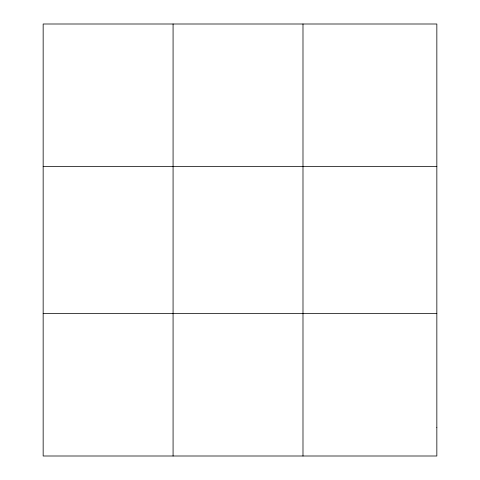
<?xml version="1.0" encoding="UTF-8"?>
<svg xmlns="http://www.w3.org/2000/svg" width="480" height="480" viewBox="0 0 480 480"><rect width="100%" height="100%" fill="white"/><g stroke="black" fill="none" stroke-linecap="round" stroke-linejoin="round"><path stroke-width="0.72" d="M173.076 456L173.076 24M302.988 456L302.988 24M43.158 166.56L436.842 166.56M43.158 313.44L436.842 313.44M436.842 427.488L436.842 456L43.158 456L43.158 24L436.842 24L436.842 427.488"/></g></svg>
